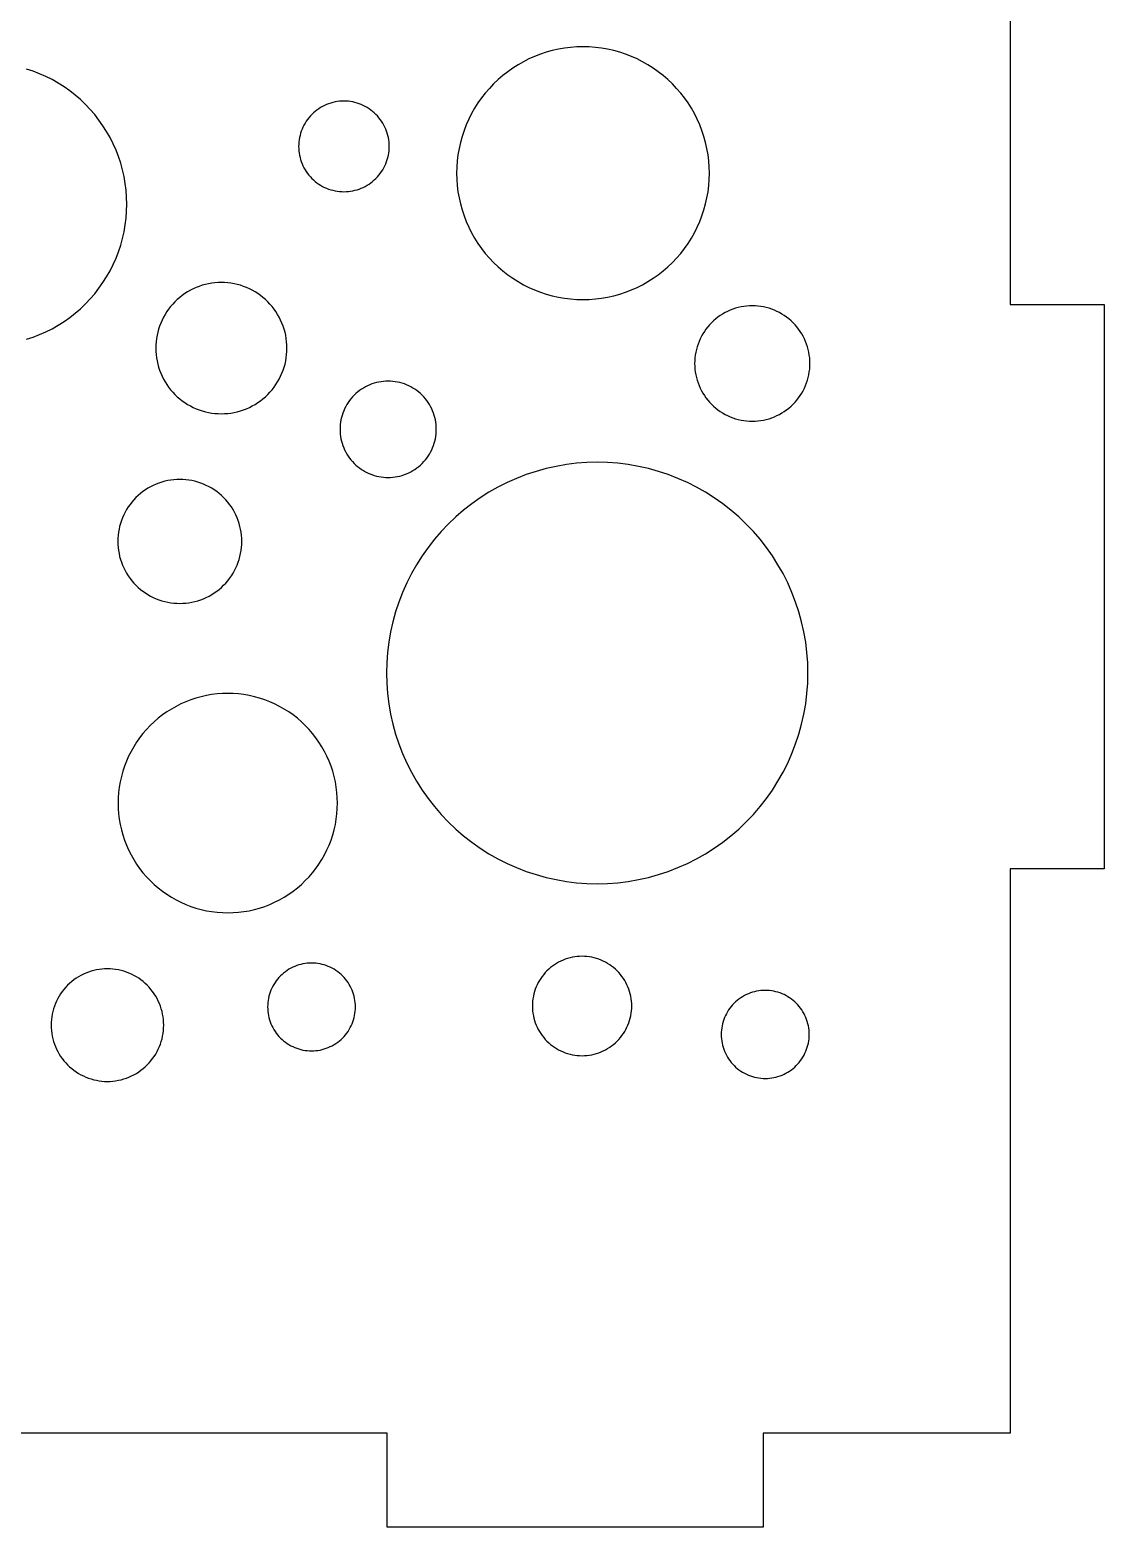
# Model space of a CAD drawing. Header units: millimetres. Extents: x 0 to 375, y -239 to 0.
# Drawn here: x 329.3 to 375, y -128 to -64.3 of the extents above; entities that cross this region are included whole.
import ezdxf

# ---------------------------------------------------------------- set-up
doc = ezdxf.new("R2010")
doc.units = ezdxf.units.MM
doc.layers.add('CUT', color=1, linetype='Continuous')

msp = doc.modelspace()

# ---------------------------------------------------------------- linework, layer by layer
at = {"layer": 'CUT'}
for points in [[(371, -52), (371, -76), (375, -76), (375, -100), (371, -100), (371, -124), (360.5, -124), (360.5, -128), (360.5, -128), (344.5, -128), (344.5, -124), (315.5, -124), (315.5, -128), (299.5, -128), (299.5, -124), (289, -124), (289, -100), (285, -100), (285, -76), (289, -76), (289, -52)], [(329.163, -77.474), (329.443, -77.382), (329.718, -77.276), (329.987, -77.156), (330.25, -77.024), (330.507, -76.878), (330.756, -76.721), (330.997, -76.551), (331.229, -76.37), (331.452, -76.177), (331.666, -75.974), (331.869, -75.76), (332.062, -75.537), (332.243, -75.305), (332.413, -75.064), (332.57, -74.815), (332.716, -74.558), (332.848, -74.295), (332.968, -74.026), (333.074, -73.751), (333.166, -73.471), (333.245, -73.187), (333.309, -72.899), (333.309, -72.899), (333.36, -72.609), (333.396, -72.316), (333.418, -72.022), (333.425, -71.727), (333.418, -71.433), (333.396, -71.139), (333.36, -70.846), (333.309, -70.556), (333.245, -70.268), (333.166, -69.984), (333.074, -69.704), (332.968, -69.429), (332.848, -69.16), (332.716, -68.896), (332.57, -68.64), (332.413, -68.391), (332.243, -68.15), (332.062, -67.918), (331.869, -67.694), (331.666, -67.481), (331.452, -67.278), (331.229, -67.085), (330.997, -66.904), (330.756, -66.734), (330.507, -66.576), (330.25, -66.431), (329.987, -66.299), (329.718, -66.179), (329.443, -66.073), (329.163, -65.981)]]:
    msp.add_lwpolyline(points, dxfattribs=at)
for points in [[(358.049, -71.717), (358.107, -71.46), (358.152, -71.2), (358.184, -70.938), (358.204, -70.675), (358.21, -70.411), (358.204, -70.147), (358.184, -69.884), (358.152, -69.622), (358.107, -69.362), (358.049, -69.105), (357.979, -68.851), (357.896, -68.6), (357.801, -68.354), (357.694, -68.113), (357.575, -67.877), (357.445, -67.647), (357.304, -67.424), (357.152, -67.209), (356.99, -67.001), (356.817, -66.801), (356.635, -66.61), (356.444, -66.428), (356.245, -66.255), (356.037, -66.093), (355.821, -65.941), (355.598, -65.8), (355.368, -65.67), (355.133, -65.551), (354.891, -65.444), (354.645, -65.349), (354.395, -65.266), (354.14, -65.196), (353.883, -65.138), (353.623, -65.093), (353.361, -65.061), (353.098, -65.041), (352.834, -65.035), (352.57, -65.041), (352.307, -65.061), (352.045, -65.093), (351.785, -65.138), (351.528, -65.196), (351.273, -65.266), (351.023, -65.349), (350.777, -65.444), (350.535, -65.551), (350.3, -65.67), (350.07, -65.8), (349.847, -65.941), (349.631, -66.093), (349.423, -66.255), (349.224, -66.428), (349.032, -66.61), (348.85, -66.801), (348.678, -67.001), (348.516, -67.209), (348.364, -67.424), (348.223, -67.647), (348.093, -67.877), (347.974, -68.113), (347.867, -68.354), (347.772, -68.6), (347.689, -68.851), (347.619, -69.105), (347.561, -69.362), (347.516, -69.622), (347.484, -69.884), (347.464, -70.147), (347.458, -70.411), (347.464, -70.675), (347.484, -70.938), (347.516, -71.2), (347.561, -71.46), (347.619, -71.717), (347.689, -71.972), (347.772, -72.222), (347.867, -72.468), (347.974, -72.71), (348.093, -72.945), (348.223, -73.175), (348.364, -73.398), (348.516, -73.614), (348.678, -73.822), (348.85, -74.022), (349.032, -74.213), (349.224, -74.395), (349.423, -74.567), (349.631, -74.729), (349.847, -74.881), (350.07, -75.022), (350.3, -75.152), (350.535, -75.271), (350.777, -75.378), (351.023, -75.473), (351.273, -75.556), (351.528, -75.626), (351.785, -75.684), (352.045, -75.729), (352.307, -75.761), (352.57, -75.781), (352.834, -75.787), (353.098, -75.781), (353.361, -75.761), (353.623, -75.729), (353.883, -75.684), (354.14, -75.626), (354.395, -75.556), (354.645, -75.473), (354.891, -75.378), (355.133, -75.271), (355.368, -75.152), (355.598, -75.022), (355.821, -74.881), (356.037, -74.729), (356.245, -74.567), (356.444, -74.395), (356.635, -74.213), (356.817, -74.022), (356.99, -73.822), (357.152, -73.614), (357.304, -73.398), (357.445, -73.175), (357.575, -72.945), (357.694, -72.71), (357.801, -72.468), (357.896, -72.222), (357.979, -71.972), (358.049, -71.717)], [(344.553, -69.646), (344.569, -69.553), (344.581, -69.459), (344.588, -69.365), (344.59, -69.27), (344.588, -69.176), (344.581, -69.081), (344.569, -68.988), (344.553, -68.894), (344.532, -68.802), (344.507, -68.711), (344.477, -68.621), (344.443, -68.533), (344.405, -68.447), (344.363, -68.362), (344.316, -68.28), (344.265, -68.2), (344.211, -68.123), (344.153, -68.048), (344.091, -67.976), (344.026, -67.908), (343.957, -67.843), (343.886, -67.781), (343.811, -67.723), (343.734, -67.668), (343.654, -67.618), (343.572, -67.571), (343.487, -67.529), (343.401, -67.49), (343.313, -67.456), (343.223, -67.427), (343.132, -67.401), (343.039, -67.381), (342.946, -67.365), (342.852, -67.353), (342.758, -67.346), (342.664, -67.344), (342.569, -67.346), (342.475, -67.353), (342.381, -67.365), (342.288, -67.381), (342.195, -67.401), (342.104, -67.427), (342.014, -67.456), (341.926, -67.49), (341.84, -67.529), (341.755, -67.571), (341.673, -67.618), (341.593, -67.668), (341.516, -67.723), (341.441, -67.781), (341.37, -67.843), (341.301, -67.908), (341.236, -67.976), (341.174, -68.048), (341.116, -68.123), (341.062, -68.2), (341.011, -68.28), (340.964, -68.362), (340.922, -68.447), (340.884, -68.533), (340.85, -68.621), (340.82, -68.711), (340.795, -68.802), (340.774, -68.894), (340.758, -68.988), (340.746, -69.081), (340.739, -69.176), (340.737, -69.27), (340.739, -69.365), (340.746, -69.459), (340.758, -69.553), (340.774, -69.646), (340.795, -69.738), (340.82, -69.829), (340.85, -69.919), (340.884, -70.007), (340.922, -70.094), (340.964, -70.178), (341.011, -70.261), (341.062, -70.341), (341.116, -70.418), (341.174, -70.492), (341.236, -70.564), (341.301, -70.632), (341.37, -70.698), (341.441, -70.759), (341.516, -70.818), (341.593, -70.872), (341.673, -70.923), (341.755, -70.969), (341.84, -71.012), (341.926, -71.05), (342.014, -71.084), (342.104, -71.114), (342.195, -71.139), (342.288, -71.16), (342.381, -71.176), (342.475, -71.187), (342.569, -71.194), (342.664, -71.197), (342.758, -71.194), (342.852, -71.187), (342.946, -71.176), (343.039, -71.16), (343.132, -71.139), (343.223, -71.114), (343.313, -71.084), (343.401, -71.05), (343.487, -71.012), (343.572, -70.969), (343.654, -70.923), (343.734, -70.872), (343.811, -70.818), (343.886, -70.759), (343.957, -70.698), (344.026, -70.632), (344.091, -70.564), (344.153, -70.492), (344.211, -70.418), (344.265, -70.341), (344.316, -70.261), (344.363, -70.178), (344.405, -70.094), (344.443, -70.007), (344.477, -69.919), (344.507, -69.829), (344.532, -69.738), (344.553, -69.646)], [(340.157, -78.529), (340.187, -78.395), (340.21, -78.26), (340.227, -78.124), (340.237, -77.988), (340.24, -77.851), (340.237, -77.714), (340.227, -77.577), (340.21, -77.441), (340.187, -77.306), (340.157, -77.173), (340.12, -77.041), (340.077, -76.91), (340.028, -76.783), (339.972, -76.657), (339.911, -76.535), (339.843, -76.416), (339.77, -76.3), (339.691, -76.188), (339.607, -76.08), (339.517, -75.976), (339.423, -75.877), (339.324, -75.783), (339.22, -75.693), (339.112, -75.609), (339, -75.53), (338.884, -75.457), (338.765, -75.389), (338.643, -75.328), (338.517, -75.272), (338.389, -75.223), (338.259, -75.18), (338.127, -75.143), (337.994, -75.113), (337.859, -75.09), (337.723, -75.073), (337.586, -75.063), (337.449, -75.06), (337.312, -75.063), (337.176, -75.073), (337.04, -75.09), (336.905, -75.113), (336.771, -75.143), (336.639, -75.18), (336.509, -75.223), (336.381, -75.272), (336.256, -75.328), (336.134, -75.389), (336.014, -75.457), (335.899, -75.53), (335.787, -75.609), (335.679, -75.693), (335.575, -75.783), (335.476, -75.877), (335.381, -75.976), (335.292, -76.08), (335.207, -76.188), (335.129, -76.3), (335.055, -76.416), (334.988, -76.535), (334.926, -76.657), (334.871, -76.783), (334.821, -76.91), (334.778, -77.041), (334.742, -77.173), (334.712, -77.306), (334.688, -77.441), (334.672, -77.577), (334.662, -77.714), (334.658, -77.851), (334.662, -77.988), (334.672, -78.124), (334.688, -78.26), (334.712, -78.395), (334.742, -78.529), (334.778, -78.661), (334.821, -78.791), (334.871, -78.919), (334.926, -79.044), (334.988, -79.166), (335.055, -79.286), (335.129, -79.401), (335.207, -79.513), (335.292, -79.621), (335.381, -79.725), (335.476, -79.824), (335.575, -79.919), (335.679, -80.008), (335.787, -80.092), (335.899, -80.171), (336.014, -80.245), (336.134, -80.312), (336.256, -80.374), (336.381, -80.429), (336.509, -80.479), (336.639, -80.522), (336.771, -80.558), (336.905, -80.588), (337.04, -80.611), (337.176, -80.628), (337.312, -80.638), (337.449, -80.642), (337.586, -80.638), (337.723, -80.628), (337.859, -80.611), (337.994, -80.588), (338.127, -80.558), (338.259, -80.522), (338.389, -80.479), (338.517, -80.429), (338.643, -80.374), (338.765, -80.312), (338.884, -80.245), (339, -80.171), (339.112, -80.092), (339.22, -80.008), (339.324, -79.919), (339.423, -79.824), (339.517, -79.725), (339.607, -79.621), (339.691, -79.513), (339.77, -79.401), (339.843, -79.286), (339.911, -79.166), (339.972, -79.044), (340.028, -78.919), (340.077, -78.791), (340.12, -78.661), (340.157, -78.529)], [(362.415, -79.101), (362.441, -78.983), (362.462, -78.865), (362.477, -78.745), (362.485, -78.625), (362.488, -78.505), (362.485, -78.385), (362.477, -78.264), (362.462, -78.145), (362.441, -78.026), (362.415, -77.909), (362.383, -77.793), (362.345, -77.678), (362.302, -77.566), (362.253, -77.456), (362.199, -77.348), (362.139, -77.244), (362.075, -77.142), (362.006, -77.044), (361.932, -76.949), (361.853, -76.857), (361.77, -76.77), (361.683, -76.687), (361.591, -76.609), (361.497, -76.535), (361.398, -76.465), (361.296, -76.401), (361.192, -76.341), (361.084, -76.287), (360.974, -76.239), (360.862, -76.195), (360.747, -76.157), (360.631, -76.125), (360.514, -76.099), (360.395, -76.078), (360.276, -76.064), (360.156, -76.055), (360.035, -76.052), (359.915, -76.055), (359.795, -76.064), (359.675, -76.078), (359.557, -76.099), (359.439, -76.125), (359.323, -76.157), (359.209, -76.195), (359.097, -76.239), (358.986, -76.287), (358.879, -76.341), (358.774, -76.401), (358.672, -76.465), (358.574, -76.535), (358.479, -76.609), (358.388, -76.687), (358.301, -76.77), (358.218, -76.857), (358.139, -76.949), (358.065, -77.044), (357.996, -77.142), (357.931, -77.244), (357.872, -77.348), (357.818, -77.456), (357.769, -77.566), (357.726, -77.678), (357.688, -77.793), (357.656, -77.909), (357.629, -78.026), (357.609, -78.145), (357.594, -78.264), (357.585, -78.385), (357.582, -78.505), (357.585, -78.625), (357.594, -78.745), (357.609, -78.865), (357.629, -78.983), (357.656, -79.101), (357.688, -79.217), (357.726, -79.331), (357.769, -79.444), (357.818, -79.554), (357.872, -79.661), (357.931, -79.766), (357.996, -79.868), (358.065, -79.966), (358.139, -80.061), (358.218, -80.152), (358.301, -80.239), (358.388, -80.322), (358.479, -80.401), (358.574, -80.475), (358.672, -80.545), (358.774, -80.609), (358.879, -80.668), (358.986, -80.722), (359.097, -80.771), (359.209, -80.815), (359.323, -80.852), (359.439, -80.884), (359.557, -80.911), (359.675, -80.931), (359.795, -80.946), (359.915, -80.955), (360.035, -80.958), (360.156, -80.955), (360.276, -80.946), (360.395, -80.931), (360.514, -80.911), (360.631, -80.884), (360.747, -80.852), (360.862, -80.815), (360.974, -80.771), (361.084, -80.722), (361.192, -80.668), (361.296, -80.609), (361.398, -80.545), (361.497, -80.475), (361.591, -80.401), (361.683, -80.322), (361.77, -80.239), (361.853, -80.152), (361.932, -80.061), (362.006, -79.966), (362.075, -79.868), (362.139, -79.766), (362.199, -79.661), (362.253, -79.554), (362.302, -79.444), (362.345, -79.331), (362.383, -79.217), (362.415, -79.101)], [(346.554, -81.705), (346.572, -81.605), (346.584, -81.506), (346.591, -81.405), (346.594, -81.305), (346.591, -81.204), (346.584, -81.104), (346.572, -81.004), (346.554, -80.905), (346.532, -80.807), (346.506, -80.71), (346.474, -80.615), (346.438, -80.521), (346.397, -80.429), (346.352, -80.339), (346.302, -80.252), (346.249, -80.167), (346.191, -80.085), (346.129, -80.006), (346.063, -79.929), (345.994, -79.857), (345.921, -79.787), (345.845, -79.722), (345.766, -79.66), (345.684, -79.602), (345.599, -79.548), (345.511, -79.499), (345.421, -79.453), (345.329, -79.413), (345.236, -79.376), (345.14, -79.345), (345.043, -79.318), (344.945, -79.296), (344.846, -79.279), (344.746, -79.267), (344.646, -79.259), (344.546, -79.257), (344.445, -79.259), (344.345, -79.267), (344.245, -79.279), (344.146, -79.296), (344.048, -79.318), (343.951, -79.345), (343.856, -79.376), (343.762, -79.413), (343.67, -79.453), (343.58, -79.499), (343.493, -79.548), (343.408, -79.602), (343.326, -79.66), (343.246, -79.722), (343.17, -79.787), (343.097, -79.857), (343.028, -79.929), (342.962, -80.006), (342.901, -80.085), (342.843, -80.167), (342.789, -80.252), (342.739, -80.339), (342.694, -80.429), (342.653, -80.521), (342.617, -80.615), (342.586, -80.71), (342.559, -80.807), (342.537, -80.905), (342.52, -81.004), (342.507, -81.104), (342.5, -81.204), (342.497, -81.305), (342.5, -81.405), (342.507, -81.506), (342.52, -81.605), (342.537, -81.705), (342.559, -81.803), (342.586, -81.9), (342.617, -81.995), (342.653, -82.089), (342.694, -82.181), (342.739, -82.27), (342.789, -82.358), (342.843, -82.443), (342.901, -82.525), (342.962, -82.604), (343.028, -82.68), (343.097, -82.753), (343.17, -82.823), (343.246, -82.888), (343.326, -82.95), (343.408, -83.008), (343.493, -83.062), (343.58, -83.111), (343.67, -83.156), (343.762, -83.197), (343.856, -83.233), (343.951, -83.265), (344.048, -83.292), (344.146, -83.314), (344.245, -83.331), (344.345, -83.343), (344.445, -83.351), (344.546, -83.353), (344.646, -83.351), (344.746, -83.343), (344.846, -83.331), (344.945, -83.314), (345.043, -83.292), (345.14, -83.265), (345.236, -83.233), (345.329, -83.197), (345.421, -83.156), (345.511, -83.111), (345.599, -83.062), (345.684, -83.008), (345.766, -82.95), (345.845, -82.888), (345.921, -82.823), (345.994, -82.753), (346.063, -82.68), (346.129, -82.604), (346.191, -82.525), (346.249, -82.443), (346.302, -82.358), (346.352, -82.27), (346.397, -82.181), (346.438, -82.089), (346.474, -81.995), (346.506, -81.9), (346.532, -81.803), (346.554, -81.705)], [(362.232, -93.419), (362.307, -92.986), (362.361, -92.549), (362.393, -92.11), (362.404, -91.67), (362.393, -91.231), (362.361, -90.792), (362.307, -90.355), (362.232, -89.922), (362.135, -89.493), (362.018, -89.069), (361.88, -88.651), (361.722, -88.24), (361.543, -87.838), (361.345, -87.445), (361.129, -87.063), (360.893, -86.691), (360.64, -86.331), (360.369, -85.984), (360.082, -85.651), (359.779, -85.333), (359.46, -85.029), (359.127, -84.742), (358.78, -84.471), (358.42, -84.218), (358.049, -83.983), (357.666, -83.766), (357.273, -83.568), (356.871, -83.39), (356.46, -83.232), (356.043, -83.094), (355.619, -82.976), (355.19, -82.88), (354.756, -82.805), (354.32, -82.751), (353.881, -82.718), (353.441, -82.708), (353.001, -82.718), (352.563, -82.751), (352.126, -82.805), (351.692, -82.88), (351.263, -82.976), (350.839, -83.094), (350.422, -83.232), (350.011, -83.39), (349.609, -83.568), (349.216, -83.766), (348.833, -83.983), (348.462, -84.218), (348.102, -84.471), (347.755, -84.742), (347.422, -85.029), (347.103, -85.333), (346.8, -85.651), (346.513, -85.984), (346.242, -86.331), (345.989, -86.691), (345.753, -87.063), (345.537, -87.445), (345.339, -87.838), (345.16, -88.24), (345.002, -88.651), (344.864, -89.069), (344.747, -89.493), (344.65, -89.922), (344.575, -90.355), (344.521, -90.792), (344.489, -91.231), (344.478, -91.67), (344.489, -92.11), (344.521, -92.549), (344.575, -92.986), (344.65, -93.419), (344.747, -93.848), (344.864, -94.272), (345.002, -94.69), (345.16, -95.1), (345.339, -95.502), (345.537, -95.895), (345.753, -96.278), (345.989, -96.65), (346.242, -97.01), (346.513, -97.356), (346.8, -97.689), (347.103, -98.008), (347.422, -98.311), (347.755, -98.599), (348.102, -98.869), (348.462, -99.123), (348.833, -99.358), (349.216, -99.575), (349.609, -99.773), (350.011, -99.951), (350.422, -100.109), (350.839, -100.247), (351.263, -100.365), (351.692, -100.461), (352.126, -100.536), (352.563, -100.59), (353.001, -100.622), (353.441, -100.633), (353.881, -100.622), (354.32, -100.59), (354.756, -100.536), (355.19, -100.461), (355.619, -100.365), (356.043, -100.247), (356.46, -100.109), (356.871, -99.951), (357.273, -99.773), (357.666, -99.575), (358.049, -99.358), (358.42, -99.123), (358.78, -98.869), (359.127, -98.599), (359.46, -98.311), (359.779, -98.008), (360.082, -97.689), (360.369, -97.356), (360.64, -97.01), (360.893, -96.65), (361.129, -96.278), (361.345, -95.895), (361.543, -95.502), (361.722, -95.1), (361.88, -94.69), (362.018, -94.272), (362.135, -93.848), (362.232, -93.419)], [(338.241, -86.714), (338.269, -86.587), (338.291, -86.46), (338.307, -86.331), (338.317, -86.202), (338.32, -86.073), (338.317, -85.943), (338.307, -85.814), (338.291, -85.686), (338.269, -85.558), (338.241, -85.432), (338.206, -85.307), (338.166, -85.184), (338.119, -85.063), (338.067, -84.945), (338.008, -84.829), (337.945, -84.717), (337.875, -84.607), (337.801, -84.501), (337.721, -84.399), (337.637, -84.301), (337.547, -84.208), (337.454, -84.118), (337.356, -84.034), (337.253, -83.954), (337.148, -83.88), (337.038, -83.81), (336.926, -83.746), (336.81, -83.688), (336.692, -83.636), (336.571, -83.589), (336.448, -83.549), (336.323, -83.514), (336.197, -83.486), (336.069, -83.464), (335.941, -83.448), (335.812, -83.438), (335.682, -83.435), (335.553, -83.438), (335.424, -83.448), (335.295, -83.464), (335.168, -83.486), (335.041, -83.514), (334.916, -83.549), (334.793, -83.589), (334.673, -83.636), (334.554, -83.688), (334.439, -83.746), (334.326, -83.81), (334.217, -83.88), (334.111, -83.954), (334.009, -84.034), (333.911, -84.118), (333.817, -84.208), (333.728, -84.301), (333.643, -84.399), (333.563, -84.501), (333.489, -84.607), (333.42, -84.717), (333.356, -84.829), (333.298, -84.945), (333.245, -85.063), (333.199, -85.184), (333.158, -85.307), (333.123, -85.432), (333.095, -85.558), (333.073, -85.686), (333.057, -85.814), (333.048, -85.943), (333.044, -86.073), (333.048, -86.202), (333.057, -86.331), (333.073, -86.46), (333.095, -86.587), (333.123, -86.714), (333.158, -86.839), (333.199, -86.961), (333.245, -87.082), (333.298, -87.201), (333.356, -87.316), (333.42, -87.429), (333.489, -87.538), (333.563, -87.644), (333.643, -87.746), (333.728, -87.844), (333.817, -87.938), (333.911, -88.027), (334.009, -88.112), (334.111, -88.191), (334.217, -88.266), (334.326, -88.335), (334.439, -88.399), (334.554, -88.457), (334.673, -88.51), (334.793, -88.556), (334.916, -88.597), (335.041, -88.632), (335.168, -88.66), (335.295, -88.682), (335.424, -88.698), (335.553, -88.707), (335.682, -88.711), (335.812, -88.707), (335.941, -88.698), (336.069, -88.682), (336.197, -88.66), (336.323, -88.632), (336.448, -88.597), (336.571, -88.556), (336.692, -88.51), (336.81, -88.457), (336.926, -88.399), (337.038, -88.335), (337.148, -88.266), (337.253, -88.191), (337.356, -88.112), (337.454, -88.027), (337.547, -87.938), (337.637, -87.844), (337.721, -87.746), (337.801, -87.644), (337.875, -87.538), (337.945, -87.429), (338.008, -87.316), (338.067, -87.201), (338.119, -87.082), (338.166, -86.961), (338.206, -86.839), (338.241, -86.714)], [(342.248, -98.338), (342.298, -98.115), (342.338, -97.889), (342.366, -97.662), (342.383, -97.433), (342.388, -97.204), (342.383, -96.975), (342.366, -96.747), (342.338, -96.52), (342.298, -96.294), (342.248, -96.071), (342.187, -95.85), (342.115, -95.632), (342.033, -95.419), (341.94, -95.209), (341.837, -95.005), (341.724, -94.805), (341.602, -94.612), (341.47, -94.425), (341.329, -94.244), (341.179, -94.071), (341.021, -93.905), (340.856, -93.747), (340.682, -93.597), (340.502, -93.456), (340.314, -93.325), (340.121, -93.202), (339.922, -93.089), (339.717, -92.986), (339.508, -92.893), (339.294, -92.811), (339.076, -92.739), (338.856, -92.678), (338.632, -92.628), (338.407, -92.589), (338.179, -92.561), (337.951, -92.544), (337.722, -92.538), (337.493, -92.544), (337.265, -92.561), (337.037, -92.589), (336.812, -92.628), (336.588, -92.678), (336.367, -92.739), (336.15, -92.811), (335.936, -92.893), (335.727, -92.986), (335.522, -93.089), (335.323, -93.202), (335.13, -93.325), (334.942, -93.456), (334.762, -93.597), (334.588, -93.747), (334.422, -93.905), (334.265, -94.071), (334.115, -94.244), (333.974, -94.425), (333.842, -94.612), (333.72, -94.805), (333.607, -95.005), (333.504, -95.209), (333.411, -95.419), (333.329, -95.632), (333.257, -95.85), (333.196, -96.071), (333.145, -96.294), (333.106, -96.52), (333.078, -96.747), (333.061, -96.975), (333.056, -97.204), (333.061, -97.433), (333.078, -97.662), (333.106, -97.889), (333.145, -98.115), (333.196, -98.338), (333.257, -98.559), (333.329, -98.776), (333.411, -98.99), (333.504, -99.199), (333.607, -99.404), (333.72, -99.603), (333.842, -99.797), (333.974, -99.984), (334.115, -100.164), (334.265, -100.338), (334.422, -100.504), (334.588, -100.662), (334.762, -100.811), (334.942, -100.952), (335.13, -101.084), (335.323, -101.207), (335.522, -101.319), (335.727, -101.422), (335.936, -101.515), (336.15, -101.598), (336.367, -101.67), (336.588, -101.731), (336.812, -101.781), (337.037, -101.82), (337.265, -101.848), (337.493, -101.865), (337.722, -101.87), (337.951, -101.865), (338.179, -101.848), (338.407, -101.82), (338.632, -101.781), (338.856, -101.731), (339.076, -101.67), (339.294, -101.598), (339.508, -101.515), (339.717, -101.422), (339.922, -101.319), (340.121, -101.207), (340.314, -101.084), (340.502, -100.952), (340.682, -100.811), (340.856, -100.662), (341.021, -100.504), (341.179, -100.338), (341.329, -100.164), (341.47, -99.984), (341.602, -99.797), (341.724, -99.603), (341.837, -99.404), (341.94, -99.199), (342.033, -98.99), (342.115, -98.776), (342.187, -98.559), (342.248, -98.338)], [(354.867, -106.248), (354.885, -106.145), (354.898, -106.043), (354.905, -105.939), (354.908, -105.835), (354.905, -105.732), (354.898, -105.628), (354.885, -105.525), (354.867, -105.423), (354.844, -105.322), (354.817, -105.222), (354.784, -105.123), (354.747, -105.027), (354.705, -104.932), (354.658, -104.839), (354.607, -104.749), (354.552, -104.661), (354.492, -104.576), (354.428, -104.495), (354.36, -104.416), (354.289, -104.341), (354.214, -104.27), (354.135, -104.202), (354.053, -104.138), (353.969, -104.078), (353.881, -104.023), (353.791, -103.972), (353.698, -103.925), (353.603, -103.883), (353.506, -103.846), (353.408, -103.813), (353.308, -103.785), (353.207, -103.763), (353.105, -103.745), (353.002, -103.732), (352.898, -103.725), (352.794, -103.722), (352.691, -103.725), (352.587, -103.732), (352.484, -103.745), (352.382, -103.763), (352.281, -103.785), (352.181, -103.813), (352.082, -103.846), (351.986, -103.883), (351.891, -103.925), (351.798, -103.972), (351.708, -104.023), (351.62, -104.078), (351.536, -104.138), (351.454, -104.202), (351.375, -104.27), (351.3, -104.341), (351.229, -104.416), (351.161, -104.495), (351.097, -104.576), (351.037, -104.661), (350.982, -104.749), (350.931, -104.839), (350.884, -104.932), (350.842, -105.027), (350.805, -105.123), (350.772, -105.222), (350.744, -105.322), (350.722, -105.423), (350.704, -105.525), (350.691, -105.628), (350.684, -105.732), (350.681, -105.835), (350.684, -105.939), (350.691, -106.043), (350.704, -106.145), (350.722, -106.248), (350.744, -106.349), (350.772, -106.449), (350.805, -106.547), (350.842, -106.644), (350.884, -106.739), (350.931, -106.832), (350.982, -106.922), (351.037, -107.009), (351.097, -107.094), (351.161, -107.176), (351.229, -107.255), (351.3, -107.33), (351.375, -107.401), (351.454, -107.469), (351.536, -107.533), (351.62, -107.593), (351.708, -107.648), (351.798, -107.699), (351.891, -107.746), (351.986, -107.788), (352.082, -107.825), (352.181, -107.858), (352.281, -107.885), (352.382, -107.908), (352.484, -107.926), (352.587, -107.939), (352.691, -107.946), (352.794, -107.949), (352.898, -107.946), (353.002, -107.939), (353.105, -107.926), (353.207, -107.908), (353.308, -107.885), (353.408, -107.858), (353.506, -107.825), (353.603, -107.788), (353.698, -107.746), (353.791, -107.699), (353.881, -107.648), (353.969, -107.593), (354.053, -107.533), (354.135, -107.469), (354.214, -107.401), (354.289, -107.33), (354.36, -107.255), (354.428, -107.176), (354.492, -107.094), (354.552, -107.009), (354.607, -106.922), (354.658, -106.832), (354.705, -106.739), (354.747, -106.644), (354.784, -106.547), (354.817, -106.449), (354.844, -106.349), (354.867, -106.248)], [(334.951, -107.115), (334.971, -106.999), (334.986, -106.883), (334.994, -106.765), (334.997, -106.648), (334.994, -106.53), (334.986, -106.413), (334.971, -106.296), (334.951, -106.18), (334.925, -106.066), (334.894, -105.952), (334.857, -105.841), (334.815, -105.731), (334.767, -105.624), (334.714, -105.519), (334.656, -105.416), (334.593, -105.317), (334.526, -105.221), (334.453, -105.128), (334.377, -105.039), (334.296, -104.954), (334.21, -104.873), (334.121, -104.796), (334.029, -104.724), (333.933, -104.656), (333.833, -104.593), (333.731, -104.535), (333.626, -104.482), (333.518, -104.435), (333.409, -104.392), (333.297, -104.356), (333.184, -104.324), (333.069, -104.298), (332.953, -104.278), (332.837, -104.264), (332.719, -104.255), (332.602, -104.252), (332.484, -104.255), (332.367, -104.264), (332.25, -104.278), (332.134, -104.298), (332.02, -104.324), (331.906, -104.356), (331.795, -104.392), (331.685, -104.435), (331.578, -104.482), (331.473, -104.535), (331.37, -104.593), (331.271, -104.656), (331.175, -104.724), (331.082, -104.796), (330.993, -104.873), (330.908, -104.954), (330.827, -105.039), (330.75, -105.128), (330.678, -105.221), (330.61, -105.317), (330.547, -105.416), (330.489, -105.519), (330.436, -105.624), (330.389, -105.731), (330.346, -105.841), (330.309, -105.952), (330.278, -106.066), (330.252, -106.18), (330.232, -106.296), (330.218, -106.413), (330.209, -106.53), (330.206, -106.648), (330.209, -106.765), (330.218, -106.883), (330.232, -106.999), (330.252, -107.115), (330.278, -107.23), (330.309, -107.343), (330.346, -107.455), (330.389, -107.564), (330.436, -107.672), (330.489, -107.777), (330.547, -107.879), (330.61, -107.979), (330.678, -108.075), (330.75, -108.167), (330.827, -108.256), (330.908, -108.342), (330.993, -108.423), (331.082, -108.499), (331.175, -108.572), (331.271, -108.639), (331.37, -108.702), (331.473, -108.76), (331.578, -108.813), (331.685, -108.861), (331.795, -108.903), (331.906, -108.94), (332.02, -108.971), (332.134, -108.997), (332.25, -109.017), (332.367, -109.032), (332.484, -109.04), (332.602, -109.043), (332.719, -109.04), (332.837, -109.032), (332.953, -109.017), (333.069, -108.997), (333.184, -108.971), (333.297, -108.94), (333.409, -108.903), (333.518, -108.861), (333.626, -108.813), (333.731, -108.76), (333.833, -108.702), (333.933, -108.639), (334.029, -108.572), (334.121, -108.499), (334.21, -108.423), (334.296, -108.342), (334.377, -108.256), (334.453, -108.167), (334.526, -108.075), (334.593, -107.979), (334.656, -107.879), (334.714, -107.777), (334.767, -107.672), (334.815, -107.564), (334.857, -107.455), (334.894, -107.343), (334.925, -107.23), (334.951, -107.115)], [(343.097, -106.33), (343.117, -106.241), (343.133, -106.15), (343.144, -106.059), (343.151, -105.968), (343.153, -105.876), (343.151, -105.785), (343.144, -105.693), (343.133, -105.602), (343.117, -105.512), (343.097, -105.422), (343.073, -105.334), (343.044, -105.247), (343.011, -105.161), (342.974, -105.078), (342.932, -104.996), (342.887, -104.916), (342.838, -104.839), (342.785, -104.764), (342.729, -104.691), (342.669, -104.622), (342.606, -104.556), (342.54, -104.492), (342.47, -104.433), (342.398, -104.376), (342.323, -104.323), (342.245, -104.274), (342.166, -104.229), (342.084, -104.188), (342, -104.151), (341.915, -104.118), (341.827, -104.089), (341.739, -104.065), (341.65, -104.044), (341.559, -104.029), (341.468, -104.018), (341.377, -104.011), (341.285, -104.009), (341.194, -104.011), (341.102, -104.018), (341.011, -104.029), (340.921, -104.044), (340.832, -104.065), (340.743, -104.089), (340.656, -104.118), (340.571, -104.151), (340.487, -104.188), (340.405, -104.229), (340.325, -104.274), (340.248, -104.323), (340.173, -104.376), (340.1, -104.433), (340.031, -104.492), (339.965, -104.556), (339.901, -104.622), (339.842, -104.691), (339.785, -104.764), (339.732, -104.839), (339.683, -104.916), (339.638, -104.996), (339.597, -105.078), (339.56, -105.161), (339.527, -105.247), (339.498, -105.334), (339.474, -105.422), (339.454, -105.512), (339.438, -105.602), (339.427, -105.693), (339.42, -105.785), (339.418, -105.876), (339.42, -105.968), (339.427, -106.059), (339.438, -106.15), (339.454, -106.241), (339.474, -106.33), (339.498, -106.418), (339.527, -106.505), (339.56, -106.591), (339.597, -106.675), (339.638, -106.757), (339.683, -106.836), (339.732, -106.914), (339.785, -106.989), (339.842, -107.061), (339.901, -107.13), (339.965, -107.197), (340.031, -107.26), (340.1, -107.32), (340.173, -107.376), (340.248, -107.429), (340.325, -107.478), (340.405, -107.523), (340.487, -107.565), (340.571, -107.602), (340.656, -107.635), (340.743, -107.663), (340.832, -107.688), (340.921, -107.708), (341.011, -107.724), (341.102, -107.735), (341.194, -107.742), (341.285, -107.744), (341.377, -107.742), (341.468, -107.735), (341.559, -107.724), (341.65, -107.708), (341.739, -107.688), (341.827, -107.663), (341.915, -107.635), (342, -107.602), (342.084, -107.565), (342.166, -107.523), (342.245, -107.478), (342.323, -107.429), (342.398, -107.376), (342.47, -107.32), (342.54, -107.26), (342.606, -107.197), (342.669, -107.13), (342.729, -107.061), (342.785, -106.989), (342.838, -106.914), (342.887, -106.836), (342.932, -106.757), (342.974, -106.675), (343.011, -106.591), (343.044, -106.505), (343.073, -106.418), (343.097, -106.33)], [(362.401, -107.5), (362.421, -107.41), (362.437, -107.319), (362.448, -107.228), (362.455, -107.136), (362.457, -107.045), (362.455, -106.953), (362.448, -106.861), (362.437, -106.77), (362.421, -106.679), (362.401, -106.59), (362.377, -106.501), (362.348, -106.414), (362.315, -106.328), (362.277, -106.244), (362.236, -106.162), (362.191, -106.082), (362.142, -106.004), (362.089, -105.929), (362.032, -105.857), (361.972, -105.787), (361.909, -105.721), (361.842, -105.657), (361.773, -105.597), (361.7, -105.541), (361.625, -105.488), (361.547, -105.439), (361.467, -105.393), (361.385, -105.352), (361.301, -105.315), (361.216, -105.282), (361.128, -105.253), (361.04, -105.228), (360.95, -105.208), (360.86, -105.193), (360.768, -105.181), (360.677, -105.175), (360.585, -105.172), (360.493, -105.175), (360.401, -105.181), (360.31, -105.193), (360.22, -105.208), (360.13, -105.228), (360.041, -105.253), (359.954, -105.282), (359.868, -105.315), (359.784, -105.352), (359.702, -105.393), (359.622, -105.439), (359.545, -105.488), (359.47, -105.541), (359.397, -105.597), (359.328, -105.657), (359.261, -105.721), (359.198, -105.787), (359.138, -105.857), (359.081, -105.929), (359.028, -106.004), (358.979, -106.082), (358.934, -106.162), (358.892, -106.244), (358.855, -106.328), (358.822, -106.414), (358.793, -106.501), (358.769, -106.59), (358.749, -106.679), (358.733, -106.77), (358.722, -106.861), (358.715, -106.953), (358.713, -107.045), (358.715, -107.136), (358.722, -107.228), (358.733, -107.319), (358.749, -107.41), (358.769, -107.5), (358.793, -107.588), (358.822, -107.675), (358.855, -107.761), (358.892, -107.845), (358.934, -107.927), (358.979, -108.007), (359.028, -108.085), (359.081, -108.16), (359.138, -108.232), (359.198, -108.302), (359.261, -108.368), (359.328, -108.432), (359.397, -108.492), (359.47, -108.548), (359.545, -108.601), (359.622, -108.65), (359.702, -108.696), (359.784, -108.737), (359.868, -108.774), (359.954, -108.807), (360.041, -108.836), (360.13, -108.861), (360.22, -108.881), (360.31, -108.897), (360.401, -108.908), (360.493, -108.915), (360.585, -108.917), (360.677, -108.915), (360.768, -108.908), (360.86, -108.897), (360.95, -108.881), (361.04, -108.861), (361.128, -108.836), (361.216, -108.807), (361.301, -108.774), (361.385, -108.737), (361.467, -108.696), (361.547, -108.65), (361.625, -108.601), (361.7, -108.548), (361.773, -108.492), (361.842, -108.432), (361.909, -108.368), (361.972, -108.302), (362.032, -108.232), (362.089, -108.16), (362.142, -108.085), (362.191, -108.007), (362.236, -107.927), (362.277, -107.845), (362.315, -107.761), (362.348, -107.675), (362.377, -107.588), (362.401, -107.5)]]:
    msp.add_lwpolyline(points, close=True, dxfattribs=at)

doc.saveas('drawing.dxf')
